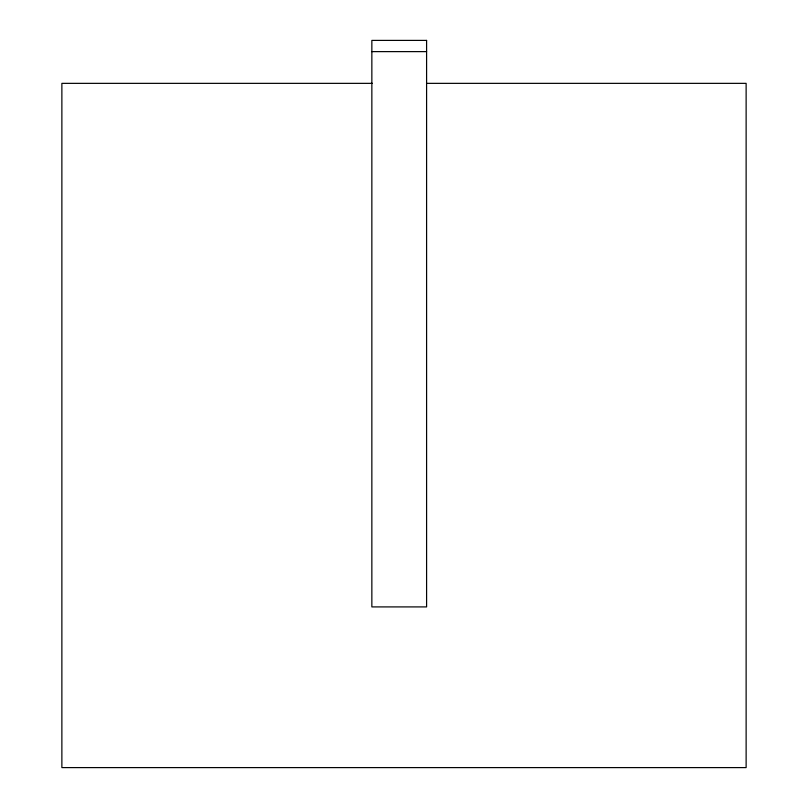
<?xml version="1.0" encoding="UTF-8"?>
<svg xmlns="http://www.w3.org/2000/svg" width="808" height="808" viewBox="0 0 808 808"><rect width="100%" height="100%" fill="white"/><g stroke="black" fill="none" stroke-linecap="round" stroke-linejoin="round"><path stroke-width="1.21" d="M371.852 51.621L426.594 51.621M372.438 83.355L61.873 83.355L61.873 767.6L746.127 767.6L746.127 83.355L426.725 83.355M426.594 40.4L371.852 40.4L371.852 606.909L426.594 606.909L426.594 40.4"/></g></svg>
